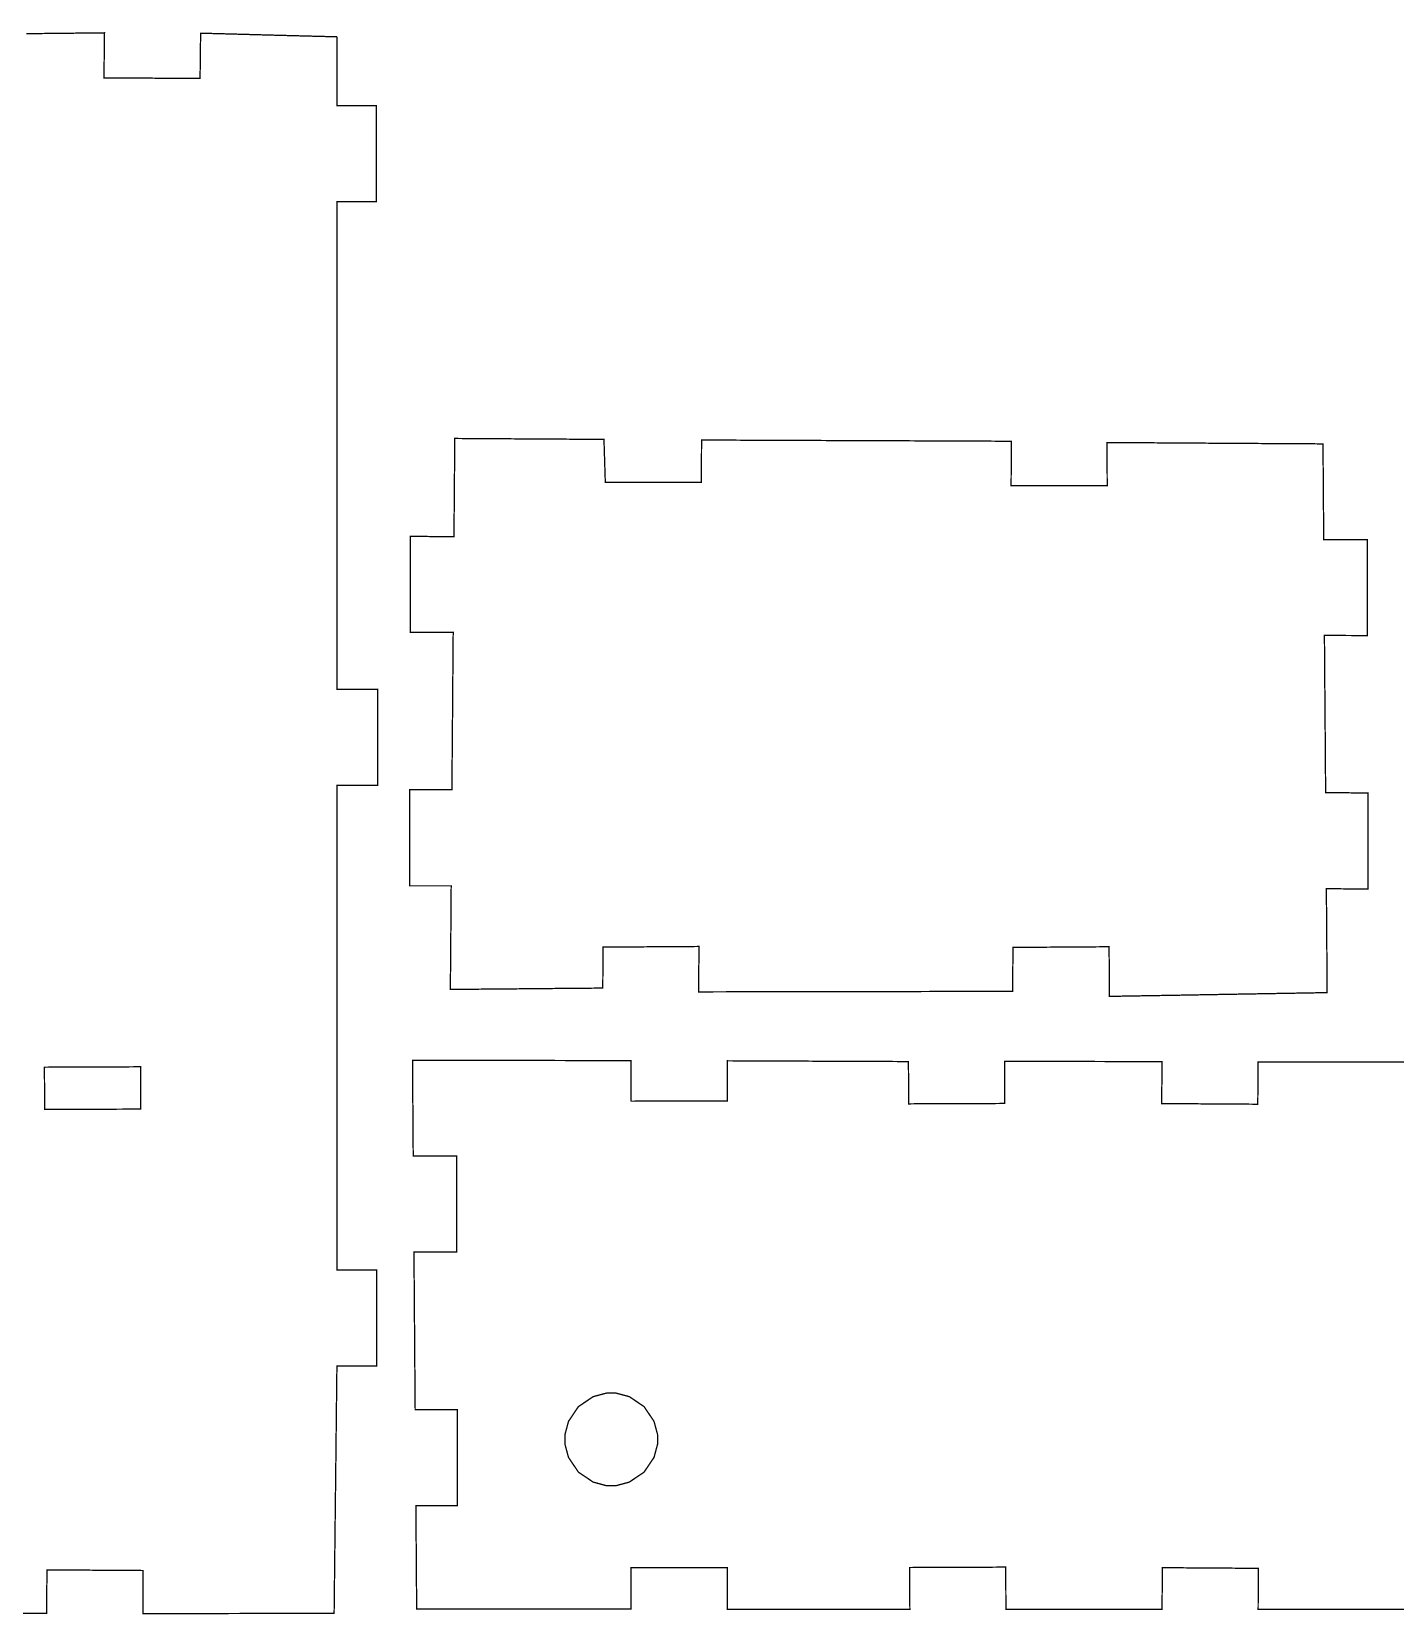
# Model space of a CAD drawing. Extents: x 0.7 to 27.4, y 1.6 to 10.2.
# Drawn here: x 4.103 to 6.86, y 6.975 to 10.175 of the extents above; entities that cross this region are included whole.
import ezdxf

# ---------------------------------------------------------------- set-up
doc = ezdxf.new("R2010")
doc.units = 0
doc.header["$MEASUREMENT"] = 0

msp = doc.modelspace()

# ---------------------------------------------------------------- linework, layer by layer
at = {"color": 0, "const_width": 0.00266}
for points in [[(4.72086, 10.1647), (4.72086, 10.1647), (4.72086, 10.143), (4.72086, 10.0951), (4.72086, 10.0472), (4.72086, 10.0254), (4.72086, 10.0254), (4.72086, 10.0254), (4.73318, 10.0254), (4.76042, 10.0254), (4.7876, 10.0254), (4.79997, 10.0254), (4.79997, 10.0254), (4.79997, 10.0254), (4.79997, 10.0171), (4.79997, 9.99511), (4.79997, 9.96403), (4.79997, 9.92839), (4.79997, 9.89274), (4.79997, 9.86165), (4.79997, 9.83963), (4.79997, 9.83128), (4.79997, 9.83128), (4.79997, 9.83128), (4.7876, 9.83128), (4.76036, 9.83128), (4.73313, 9.83128), (4.72081, 9.83128), (4.72081, 9.83128), (4.72081, 9.83128), (4.72076, 9.78896), (4.72076, 9.67725), (4.72076, 9.51932), (4.72071, 9.33826), (4.72065, 9.15728), (4.72065, 8.99935), (4.72065, 8.88764), (4.72065, 8.84526), (4.72065, 8.84526), (4.72065, 8.84526), (4.73346, 8.84526), (4.76172, 8.84526), (4.78993, 8.84526), (4.80279, 8.84526), (4.80279, 8.84526), (4.80279, 8.84526), (4.80279, 8.83697), (4.80279, 8.81494), (4.80279, 8.78386), (4.80279, 8.74821), (4.80279, 8.71257), (4.80279, 8.68147), (4.80279, 8.65944), (4.80279, 8.6511), (4.80279, 8.6511), (4.80279, 8.6511), (4.78993, 8.6511), (4.76172, 8.6511), (4.73346, 8.6511), (4.72065, 8.6511), (4.72065, 8.6511), (4.72065, 8.6511), (4.7206, 8.60906), (4.7206, 8.49804), (4.72054, 8.34115), (4.72054, 8.16124), (4.72049, 7.98133), (4.72043, 7.82443), (4.72043, 7.71343), (4.72043, 7.67133), (4.72043, 7.67133), (4.72043, 7.67133), (4.73296, 7.67133), (4.76053, 7.67133), (4.78808, 7.67133), (4.80067, 7.67133), (4.80067, 7.67133), (4.80067, 7.67133), (4.80067, 7.66303), (4.80067, 7.641), (4.80067, 7.60992), (4.80067, 7.57428), (4.80067, 7.53868), (4.80067, 7.5076), (4.80067, 7.48557), (4.80067, 7.47721), (4.80067, 7.47721), (4.80067, 7.47721), (4.78808, 7.47721), (4.76053, 7.47721), (4.73296, 7.47721), (4.72043, 7.47721), (4.72043, 7.47721), (4.72043, 7.47721), (4.72017, 7.45574), (4.71951, 7.39903), (4.71864, 7.3189), (4.71761, 7.22706), (4.71653, 7.13519), (4.71565, 7.05507), (4.715, 6.99837), (4.71479, 6.97683), (4.71479, 6.97683), (4.71479, 6.97683), (4.69814, 6.97683), (4.65435, 6.97672), (4.59244, 6.97661), (4.52149, 6.97646), (4.45053, 6.97635), (4.38861, 6.97624), (4.34483, 6.97613), (4.32824, 6.97607), (4.32824, 6.97607), (4.32824, 6.97607), (4.32829, 6.98975), (4.3284, 7.01975), (4.3285, 7.04975), (4.32861, 7.06337), (4.32861, 7.06337), (4.32861, 7.06337), (4.32026, 7.06347), (4.29824, 7.06358), (4.26714, 7.06381), (4.2315, 7.06401), (4.19586, 7.06429), (4.16476, 7.06451), (4.14274, 7.06461), (4.13444, 7.06467), (4.13444, 7.06467), (4.13444, 7.06467), (4.13428, 7.05094), (4.134, 7.02061), (4.13374, 6.99029), (4.13363, 6.97651), (4.13363, 6.97651), (4.13363, 6.97651), (4.11996, 6.97657), (4.08404, 6.97657)], [(4.09289, 10.1711), (4.15072, 10.1716), (4.20122, 10.1722), (4.23693, 10.1725), (4.25049, 10.1726), (4.25049, 10.1726)], [(4.72086, 10.1647), (4.72086, 10.1647), (4.67774, 10.1658), (4.5829, 10.1683), (4.48801, 10.1709), (4.44493, 10.172), (4.44493, 10.172), (4.44493, 10.172), (4.44476, 10.1578), (4.44439, 10.1263), (4.44401, 10.0947), (4.4439, 10.0804), (4.4439, 10.0804), (4.4439, 10.0804), (4.43554, 10.0805), (4.41351, 10.0806), (4.38243, 10.0808), (4.34679, 10.0811), (4.31114, 10.0813), (4.28006, 10.0815), (4.25803, 10.0817), (4.24972, 10.0817), (4.24972, 10.0817), (4.24972, 10.0817), (4.24983, 10.0959), (4.25011, 10.1271), (4.25032, 10.1584), (4.25049, 10.1726), (4.25049, 10.1726), (4.25049, 10.1726), (4.25201, 10.1738), (4.25201, 10.1738)], [(6.91542, 6.98514), (6.79308, 6.98514), (6.68636, 6.98514), (6.61089, 6.98514), (6.58231, 6.98514), (6.58231, 6.98514), (6.58231, 6.98514), (6.58236, 6.99804), (6.58257, 7.02647), (6.58274, 7.0549), (6.58285, 7.06776), (6.58285, 7.06776), (6.58285, 7.06776), (6.57449, 7.06787), (6.55246, 7.06799), (6.52138, 7.06819), (6.48579, 7.06842), (6.45014, 7.06868), (6.41906, 7.0689), (6.39703, 7.06901), (6.38872, 7.06907), (6.38872, 7.06907), (6.38872, 7.06907), (6.38861, 7.05599), (6.3884, 7.02713), (6.38818, 6.99826), (6.38813, 6.98514), (6.38813, 6.98514), (6.38813, 6.98514), (6.37457, 6.98519), (6.33882, 6.98519), (6.28825, 6.98519), (6.23031, 6.98519), (6.17236, 6.98519), (6.12181, 6.98519), (6.08604, 6.98519), (6.07254, 6.98519), (6.07254, 6.98519), (6.07254, 6.98519), (6.07243, 6.99849), (6.07232, 7.02772), (6.07221, 7.05697), (6.07215, 7.07021), (6.07215, 7.07021), (6.07215, 7.07021), (6.06381, 7.07021), (6.04178, 7.0701), (6.01069, 7.06999), (5.97504, 7.06982), (5.9394, 7.06972), (5.90831, 7.06961), (5.88629, 7.0695), (5.87799, 7.06944), (5.87799, 7.06944), (5.87799, 7.06944), (5.87804, 7.05632), (5.87815, 7.02735), (5.87825, 6.99837), (5.87836, 6.98519), (5.87836, 6.98519), (5.87836, 6.98519), (5.86247, 6.98519), (5.82064, 6.98519), (5.76156, 6.98519), (5.69379, 6.98519), (5.62597, 6.98519), (5.56689, 6.98519), (5.52507, 6.98519), (5.50922, 6.98519), (5.50922, 6.98519), (5.50922, 6.98519), (5.50917, 6.99837), (5.50917, 7.02724), (5.50917, 7.0561), (5.50917, 7.06922), (5.50917, 7.06922), (5.50917, 7.06922), (5.50082, 7.06922), (5.47879, 7.06922), (5.44769, 7.06922), (5.41206, 7.06917), (5.37642, 7.06912), (5.34532, 7.06912), (5.32329, 7.06912), (5.315, 7.06907), (5.315, 7.06907), (5.315, 7.06907), (5.315, 7.05599), (5.315, 7.02718), (5.315, 6.99837), (5.31506, 6.98525), (5.31506, 6.98525), (5.31506, 6.98525), (5.29639, 6.98525), (5.24729, 6.98525), (5.1779, 6.98525), (5.09831, 6.98525), (5.01872, 6.98525), (4.94933, 6.98525), (4.90022, 6.98525), (4.88162, 6.98525), (4.88162, 6.98525), (4.88162, 6.98525), (4.88151, 6.99425), (4.88135, 7.01801), (4.88108, 7.05154), (4.88081, 7.09), (4.88053, 7.12853), (4.88026, 7.16206), (4.8801, 7.18582), (4.88004, 7.19476), (4.88004, 7.19476), (4.88004, 7.19476), (4.89312, 7.19476), (4.92204, 7.19476), (4.9509, 7.19476), (4.96403, 7.19476), (4.96403, 7.19476), (4.96403, 7.19476), (4.96403, 7.20313), (4.96403, 7.22515), (4.96403, 7.25624), (4.96403, 7.29183), (4.96403, 7.32747), (4.96403, 7.35856), (4.96403, 7.38058), (4.96403, 7.38889), (4.96403, 7.38889), (4.96403, 7.38889), (4.95063, 7.38889), (4.92128, 7.38889), (4.89193, 7.38889), (4.87858, 7.38889), (4.87858, 7.38889), (4.87858, 7.38889), (4.87847, 7.40261), (4.87815, 7.43869), (4.87776, 7.48969), (4.87733, 7.54813), (4.8769, 7.60661), (4.87651, 7.65761), (4.87619, 7.69368), (4.87614, 7.70736), (4.87614, 7.70736), (4.87614, 7.70736), (4.88965, 7.70736), (4.91938, 7.70736), (4.94911, 7.70736), (4.96268, 7.70731), (4.96268, 7.70731), (4.96268, 7.70731), (4.96268, 7.71565), (4.96268, 7.73768), (4.96268, 7.76878), (4.96268, 7.80442), (4.96268, 7.84006), (4.96268, 7.87115), (4.96268, 7.89318), (4.96268, 7.90147), (4.96268, 7.90147), (4.96268, 7.90147), (4.94889, 7.90153), (4.91868, 7.90153), (4.8884, 7.90153), (4.87468, 7.90153), (4.87468, 7.90153), (4.87468, 7.90153), (4.87457, 7.90989), (4.8744, 7.93181), (4.87418, 7.96283), (4.87392, 7.99837), (4.87364, 8.03396), (4.87343, 8.065), (4.87326, 8.08692), (4.87321, 8.09521), (4.87321, 8.09521), (4.87321, 8.09521), (4.89214, 8.09521), (4.94222, 8.09511), (5.01297, 8.095), (5.09413, 8.09483), (5.17524, 8.09467), (5.24599, 8.09457), (5.29606, 8.09446), (5.31506, 8.0944), (5.31506, 8.0944), (5.31506, 8.0944), (5.31506, 8.0816), (5.31506, 8.05344), (5.31506, 8.02528), (5.31511, 8.01243), (5.31511, 8.01243), (5.31511, 8.01243), (5.3234, 8.01247), (5.34543, 8.01247), (5.37651, 8.01247), (5.41217, 8.01253), (5.44781, 8.01258), (5.47889, 8.01258), (5.50092, 8.01258), (5.50928, 8.01258), (5.50928, 8.01258), (5.50928, 8.01258), (5.50922, 8.02533), (5.50922, 8.05333), (5.50922, 8.08132), (5.50922, 8.09403), (5.50922, 8.09403), (5.50922, 8.09403), (5.52496, 8.09397), (5.56646, 8.09381), (5.62511, 8.09358), (5.69239, 8.09326), (5.75965, 8.09299), (5.81831, 8.09278), (5.85981, 8.09261), (5.8756, 8.0925), (5.8756, 8.0925), (5.8756, 8.0925), (5.8756, 8.07915), (5.87576, 8.04975), (5.87587, 8.0204), (5.87592, 8.007), (5.87592, 8.007), (5.87592, 8.007), (5.88422, 8.00706), (5.90625, 8.00717), (5.93733, 8.00726), (5.97299, 8.00738), (6.00863, 8.00754), (6.03971, 8.00765), (6.06174, 8.00776), (6.0701, 8.00776), (6.0701, 8.00776), (6.0701, 8.00776), (6.07004, 8.02111), (6.06993, 8.0504), (6.06976, 8.07969), (6.06976, 8.09299), (6.06976, 8.09299), (6.06976, 8.09299), (6.08344, 8.09299), (6.11947, 8.09293), (6.17046, 8.09283), (6.22889, 8.09272), (6.28728, 8.09261), (6.33826, 8.0925), (6.37429, 8.09244), (6.38803, 8.09239), (6.38803, 8.09239), (6.38803, 8.09239), (6.38792, 8.07915), (6.38769, 8.04997), (6.38747, 8.02083), (6.38743, 8.00754), (6.38743, 8.00754), (6.38743, 8.00754), (6.39572, 8.00749), (6.41775, 8.00738), (6.44883, 8.00717), (6.48449, 8.00689), (6.52013, 8.00667), (6.55122, 8.00646), (6.57324, 8.00635), (6.5816, 8.00624), (6.5816, 8.00624), (6.5816, 8.00624), (6.58165, 8.01964), (6.58187, 8.04899), (6.58203, 8.0784), (6.58214, 8.09174), (6.58214, 8.09174), (6.58214, 8.09174), (6.59619, 8.09174), (6.6334, 8.09174), (6.68593, 8.09169), (6.74621, 8.09158), (6.80647, 8.09153), (6.859, 8.09147), (6.89621, 8.09147)]]:
    msp.add_lwpolyline(points, dxfattribs=at)
for points in [[(6.71338, 9.34153), (6.71338, 9.34153), (6.69461, 9.34169), (6.64513, 9.34196), (6.57525, 9.34239), (6.49511, 9.34289), (6.41499, 9.34343), (6.34511, 9.34386), (6.29563, 9.34412), (6.27692, 9.34424), (6.27692, 9.34424), (6.27692, 9.34424), (6.27692, 9.33068), (6.27707, 9.30067), (6.27718, 9.27072), (6.27724, 9.25711), (6.27724, 9.25711), (6.27724, 9.25711), (6.26888, 9.25711), (6.24685, 9.25711), (6.21576, 9.25706), (6.18012, 9.25694), (6.14447, 9.25689), (6.11339, 9.25683), (6.09136, 9.25683), (6.08306, 9.25678), (6.08306, 9.25678), (6.08306, 9.25678), (6.08311, 9.27089), (6.08328, 9.30186), (6.08339, 9.33285), (6.0835, 9.3469), (6.0835, 9.3469), (6.0835, 9.3469), (6.05658, 9.347), (5.98562, 9.34733), (5.88536, 9.34771), (5.77046, 9.34814), (5.65549, 9.34858), (5.55524, 9.34896), (5.48426, 9.34928), (5.45742, 9.34933), (5.45742, 9.34933), (5.45742, 9.34933), (5.45731, 9.33604), (5.45719, 9.30669), (5.45708, 9.2774), (5.45703, 9.26406), (5.45703, 9.26406), (5.45703, 9.26406), (5.44868, 9.26406), (5.42665, 9.26406), (5.39556, 9.264), (5.35992, 9.26389), (5.32428, 9.26383), (5.29318, 9.26378), (5.27115, 9.26378), (5.26286, 9.26372), (5.26286, 9.26372), (5.26286, 9.26372), (5.26243, 9.27735), (5.2615, 9.30718), (5.26058, 9.33703), (5.26019, 9.35058), (5.26019, 9.35058), (5.26019, 9.35058), (5.24724, 9.35069), (5.21306, 9.35092), (5.16476, 9.35124), (5.10943, 9.35157), (5.05404, 9.35189), (5.00575, 9.35221), (4.97157, 9.35243), (4.95865, 9.35249), (4.95865, 9.35249), (4.95865, 9.35249), (4.95856, 9.34397), (4.95839, 9.32146), (4.95811, 9.28965), (4.95785, 9.25315), (4.95751, 9.21664), (4.95725, 9.18485), (4.95708, 9.16233), (4.95703, 9.15375), (4.95703, 9.15375), (4.95703, 9.15375), (4.94319, 9.15392), (4.91287, 9.15419), (4.88254, 9.15451), (4.86876, 9.15463), (4.86876, 9.15463), (4.86876, 9.15463), (4.86876, 9.14632), (4.86876, 9.12429), (4.86876, 9.09321), (4.86876, 9.05757), (4.86876, 9.02192), (4.86876, 8.99083), (4.86876, 8.96881), (4.86876, 8.96044), (4.86876, 8.96044), (4.86876, 8.96044), (4.88226, 8.9605), (4.91211, 8.96061), (4.94189, 8.96072), (4.95546, 8.96072), (4.95546, 8.96072), (4.95546, 8.96072), (4.95529, 8.94706), (4.95503, 8.91097), (4.95458, 8.85992), (4.95415, 8.80137), (4.95367, 8.74289), (4.95324, 8.69185), (4.95296, 8.65576), (4.95285, 8.64204), (4.95285, 8.64204), (4.95285, 8.64204), (4.93946, 8.64204), (4.9101, 8.64204), (4.88069, 8.64204), (4.86735, 8.64204), (4.86735, 8.64204), (4.86735, 8.64204), (4.86735, 8.63374), (4.86735, 8.61171), (4.86735, 8.58062), (4.86735, 8.54497), (4.86735, 8.50933), (4.86735, 8.47825), (4.86735, 8.45622), (4.86735, 8.44786), (4.86735, 8.44786), (4.86735, 8.44786), (4.88049, 8.44786), (4.90935, 8.44786), (4.93821, 8.44786), (4.95139, 8.44786), (4.95139, 8.44786), (4.95139, 8.44786), (4.95128, 8.43892), (4.95111, 8.41515), (4.95085, 8.38162), (4.95057, 8.34315), (4.95025, 8.30469), (4.94997, 8.27115), (4.94982, 8.2474), (4.94976, 8.23839), (4.94976, 8.23839), (4.94976, 8.23839), (4.96294, 8.23856), (4.99789, 8.23882), (5.04719, 8.23926), (5.10374, 8.23975), (5.16026, 8.24029), (5.20958, 8.24072), (5.24451, 8.241), (5.25776, 8.2411), (5.25776, 8.2411), (5.25776, 8.2411), (5.25782, 8.25407), (5.25797, 8.28256), (5.25808, 8.31104), (5.25819, 8.32394), (5.25819, 8.32394), (5.25819, 8.32394), (5.2665, 8.32406), (5.28851, 8.32417), (5.31961, 8.32437), (5.35525, 8.3246), (5.3909, 8.32487), (5.42199, 8.32508), (5.44401, 8.32519), (5.45236, 8.32525), (5.45236, 8.32525), (5.45236, 8.32525), (5.45215, 8.31093), (5.45176, 8.27935), (5.45139, 8.24783), (5.45122, 8.23346), (5.45122, 8.23346), (5.45122, 8.23346), (5.47846, 8.23351), (5.5504, 8.23361), (5.65201, 8.23383), (5.76861, 8.234), (5.88514, 8.23415), (5.98676, 8.23438), (6.05871, 8.23449), (6.08599, 8.23449), (6.08599, 8.23449), (6.08599, 8.23449), (6.0861, 8.24838), (6.08643, 8.27892), (6.08669, 8.30951), (6.08686, 8.32335), (6.08686, 8.32335), (6.08686, 8.32335), (6.09517, 8.32346), (6.11719, 8.32357), (6.14828, 8.32379), (6.18392, 8.324), (6.21957, 8.32428), (6.25065, 8.32449), (6.27268, 8.3246), (6.28103, 8.32465), (6.28103, 8.32465), (6.28103, 8.32465), (6.28114, 8.30903), (6.28142, 8.27453), (6.28163, 8.24001), (6.28179, 8.22433), (6.28179, 8.22433), (6.28179, 8.22433), (6.30067, 8.22467), (6.35053, 8.22553), (6.42101, 8.22672), (6.50179, 8.22814), (6.58251, 8.22954), (6.653, 8.23074), (6.70285, 8.23161), (6.72179, 8.23188), (6.72179, 8.23188), (6.72179, 8.23188), (6.72168, 8.24094), (6.72151, 8.26476), (6.72125, 8.29839), (6.72097, 8.33697), (6.72071, 8.3756), (6.72043, 8.40924), (6.72026, 8.43306), (6.72021, 8.44206), (6.72021, 8.44206), (6.72021, 8.44206), (6.73329, 8.44194), (6.76221, 8.44174), (6.79107, 8.44151), (6.80419, 8.44135), (6.80419, 8.44135), (6.80419, 8.44135), (6.80419, 8.44971), (6.80419, 8.47174), (6.80419, 8.50282), (6.80419, 8.53847), (6.80419, 8.57411), (6.80419, 8.60519), (6.80419, 8.62722), (6.80419, 8.63553), (6.80419, 8.63553), (6.80419, 8.63553), (6.79081, 8.63569), (6.76144, 8.63601), (6.73204, 8.63633), (6.71869, 8.63644), (6.71869, 8.63644), (6.71869, 8.63644), (6.71858, 8.65013), (6.71832, 8.68614), (6.71793, 8.73703), (6.7175, 8.79536), (6.71701, 8.85368), (6.71664, 8.90457), (6.71636, 8.9406), (6.71631, 8.95421), (6.71631, 8.95421), (6.71631, 8.95421), (6.72982, 8.95421), (6.75956, 8.9541), (6.78922, 8.954), (6.80279, 8.95394), (6.80279, 8.95394), (6.80279, 8.95394), (6.80279, 8.96229), (6.80279, 8.98432), (6.80279, 9.0154), (6.80279, 9.05106), (6.80279, 9.08669), (6.80279, 9.11778), (6.80279, 9.13981), (6.80279, 9.14811), (6.80279, 9.14811), (6.80279, 9.14811), (6.78901, 9.14811), (6.75879, 9.14806), (6.72857, 9.148), (6.71485, 9.14794), (6.71485, 9.14794), (6.71485, 9.14794), (6.71474, 9.15631), (6.71457, 9.17822), (6.71436, 9.20921), (6.71408, 9.24474), (6.71382, 9.28033), (6.7136, 9.31131), (6.71343, 9.33322), (6.71338, 9.34153), (6.71338, 9.34153)], [(4.12967, 7.99567), (4.12967, 7.99567), (4.12961, 8.00906), (4.1295, 8.03842), (4.12935, 8.06782), (4.12935, 8.08117), (4.12935, 8.08117), (4.12935, 8.08117), (4.13764, 8.08122), (4.15967, 8.08132), (4.19075, 8.08143), (4.2264, 8.08154), (4.26204, 8.08171), (4.29313, 8.08182), (4.31515, 8.08192), (4.32351, 8.08192), (4.32351, 8.08192), (4.32351, 8.08192), (4.32351, 8.06858), (4.32368, 8.03917), (4.32379, 8.00982), (4.32383, 7.99642), (4.32383, 7.99642), (4.32383, 7.99642), (4.31549, 7.99642), (4.29346, 7.99631), (4.26237, 7.99621), (4.22672, 7.99604), (4.19108, 7.99593), (4.16, 7.99582), (4.13797, 7.99571), (4.12967, 7.99567), (4.12967, 7.99567)], [(5.2749, 7.42225), (5.26574, 7.42225), (5.23839, 7.41493), (5.20856, 7.39486), (5.18847, 7.36501), (5.18115, 7.33768), (5.18115, 7.3285), (5.18115, 7.31939), (5.18847, 7.29204), (5.20856, 7.26226), (5.23839, 7.24214), (5.26574, 7.23475), (5.2749, 7.23475), (5.28401, 7.23475), (5.31136, 7.24214), (5.34115, 7.26226), (5.36128, 7.29204), (5.36865, 7.31939), (5.36865, 7.3285), (5.36865, 7.33768), (5.36128, 7.36501), (5.34115, 7.39486), (5.31136, 7.41493), (5.28401, 7.42225), (5.2749, 7.42225)], [(5.2749, 7.42225), (5.26574, 7.42225), (5.23839, 7.41493), (5.20856, 7.39486), (5.18847, 7.36501), (5.18115, 7.33768), (5.18115, 7.3285), (5.18115, 7.31939), (5.18847, 7.29204), (5.20856, 7.26226), (5.23839, 7.24214), (5.26574, 7.23475), (5.2749, 7.23475), (5.28401, 7.23475), (5.31136, 7.24214), (5.34115, 7.26226), (5.36128, 7.29204), (5.36865, 7.31939), (5.36865, 7.3285), (5.36865, 7.33768), (5.36128, 7.36501), (5.34115, 7.39486), (5.31136, 7.41493), (5.28401, 7.42225), (5.2749, 7.42225)], [(5.2749, 7.42225), (5.26574, 7.42225), (5.23839, 7.41493), (5.20856, 7.39486), (5.18847, 7.36501), (5.18115, 7.33768), (5.18115, 7.3285), (5.18115, 7.31939), (5.18847, 7.29204), (5.20856, 7.26226), (5.23839, 7.24214), (5.26574, 7.23475), (5.2749, 7.23475), (5.28401, 7.23475), (5.31136, 7.24214), (5.34115, 7.26226), (5.36128, 7.29204), (5.36865, 7.31939), (5.36865, 7.3285), (5.36865, 7.33768), (5.36128, 7.36501), (5.34115, 7.39486), (5.31136, 7.41493), (5.28401, 7.42225), (5.2749, 7.42225)], [(5.2749, 7.42225), (5.26574, 7.42225), (5.23839, 7.41493), (5.20856, 7.39486), (5.18847, 7.36501), (5.18115, 7.33768), (5.18115, 7.3285), (5.18115, 7.31939), (5.18847, 7.29204), (5.20856, 7.26226), (5.23839, 7.24214), (5.26574, 7.23475), (5.2749, 7.23475), (5.28401, 7.23475), (5.31136, 7.24214), (5.34115, 7.26226), (5.36128, 7.29204), (5.36865, 7.31939), (5.36865, 7.3285), (5.36865, 7.33768), (5.36128, 7.36501), (5.34115, 7.39486), (5.31136, 7.41493), (5.28401, 7.42225), (5.2749, 7.42225)], [(5.2749, 7.42225), (5.26574, 7.42225), (5.23839, 7.41493), (5.20856, 7.39486), (5.18847, 7.36501), (5.18115, 7.33768), (5.18115, 7.3285), (5.18115, 7.31939), (5.18847, 7.29204), (5.20856, 7.26226), (5.23839, 7.24214), (5.26574, 7.23475), (5.2749, 7.23475), (5.28401, 7.23475), (5.31136, 7.24214), (5.34115, 7.26226), (5.36128, 7.29204), (5.36865, 7.31939), (5.36865, 7.3285), (5.36865, 7.33768), (5.36128, 7.36501), (5.34115, 7.39486), (5.31136, 7.41493), (5.28401, 7.42225), (5.2749, 7.42225)], [(5.2749, 7.42225), (5.26574, 7.42225), (5.23839, 7.41493), (5.20856, 7.39486), (5.18847, 7.36501), (5.18115, 7.33768), (5.18115, 7.3285), (5.18115, 7.31939), (5.18847, 7.29204), (5.20856, 7.26226), (5.23839, 7.24214), (5.26574, 7.23475), (5.2749, 7.23475), (5.28401, 7.23475), (5.31136, 7.24214), (5.34115, 7.26226), (5.36128, 7.29204), (5.36865, 7.31939), (5.36865, 7.3285), (5.36865, 7.33768), (5.36128, 7.36501), (5.34115, 7.39486), (5.31136, 7.41493), (5.28401, 7.42225), (5.2749, 7.42225)], [(5.2749, 7.42225), (5.26574, 7.42225), (5.23839, 7.41493), (5.20856, 7.39486), (5.18847, 7.36501), (5.18115, 7.33768), (5.18115, 7.3285), (5.18115, 7.31939), (5.18847, 7.29204), (5.20856, 7.26226), (5.23839, 7.24214), (5.26574, 7.23475), (5.2749, 7.23475), (5.28401, 7.23475), (5.31136, 7.24214), (5.34115, 7.26226), (5.36128, 7.29204), (5.36865, 7.31939), (5.36865, 7.3285), (5.36865, 7.33768), (5.36128, 7.36501), (5.34115, 7.39486), (5.31136, 7.41493), (5.28401, 7.42225), (5.2749, 7.42225)], [(5.2749, 7.42225), (5.26574, 7.42225), (5.23839, 7.41493), (5.20856, 7.39486), (5.18847, 7.36501), (5.18115, 7.33768), (5.18115, 7.3285), (5.18115, 7.31939), (5.18847, 7.29204), (5.20856, 7.26226), (5.23839, 7.24214), (5.26574, 7.23475), (5.2749, 7.23475), (5.28401, 7.23475), (5.31136, 7.24214), (5.34115, 7.26226), (5.36128, 7.29204), (5.36865, 7.31939), (5.36865, 7.3285), (5.36865, 7.33768), (5.36128, 7.36501), (5.34115, 7.39486), (5.31136, 7.41493), (5.28401, 7.42225), (5.2749, 7.42225)], [(5.2749, 7.42225), (5.26574, 7.42225), (5.23839, 7.41493), (5.20856, 7.39486), (5.18847, 7.36501), (5.18115, 7.33768), (5.18115, 7.3285), (5.18115, 7.31939), (5.18847, 7.29204), (5.20856, 7.26226), (5.23839, 7.24214), (5.26574, 7.23475), (5.2749, 7.23475), (5.28401, 7.23475), (5.31136, 7.24214), (5.34115, 7.26226), (5.36128, 7.29204), (5.36865, 7.31939), (5.36865, 7.3285), (5.36865, 7.33768), (5.36128, 7.36501), (5.34115, 7.39486), (5.31136, 7.41493), (5.28401, 7.42225), (5.2749, 7.42225)], [(5.2749, 7.42225), (5.26574, 7.42225), (5.23839, 7.41493), (5.20856, 7.39486), (5.18847, 7.36501), (5.18115, 7.33768), (5.18115, 7.3285), (5.18115, 7.31939), (5.18847, 7.29204), (5.20856, 7.26226), (5.23839, 7.24214), (5.26574, 7.23475), (5.2749, 7.23475), (5.28401, 7.23475), (5.31136, 7.24214), (5.34115, 7.26226), (5.36128, 7.29204), (5.36865, 7.31939), (5.36865, 7.3285), (5.36865, 7.33768), (5.36128, 7.36501), (5.34115, 7.39486), (5.31136, 7.41493), (5.28401, 7.42225), (5.2749, 7.42225)], [(5.2749, 7.42225), (5.26574, 7.42225), (5.23839, 7.41493), (5.20856, 7.39486), (5.18847, 7.36501), (5.18115, 7.33768), (5.18115, 7.3285), (5.18115, 7.31939), (5.18847, 7.29204), (5.20856, 7.26226), (5.23839, 7.24214), (5.26574, 7.23475), (5.2749, 7.23475), (5.28401, 7.23475), (5.31136, 7.24214), (5.34115, 7.26226), (5.36128, 7.29204), (5.36865, 7.31939), (5.36865, 7.3285), (5.36865, 7.33768), (5.36128, 7.36501), (5.34115, 7.39486), (5.31136, 7.41493), (5.28401, 7.42225), (5.2749, 7.42225)], [(5.2749, 7.42225), (5.26574, 7.42225), (5.23839, 7.41493), (5.20856, 7.39486), (5.18847, 7.36501), (5.18115, 7.33768), (5.18115, 7.3285), (5.18115, 7.31939), (5.18847, 7.29204), (5.20856, 7.26226), (5.23839, 7.24214), (5.26574, 7.23475), (5.2749, 7.23475), (5.28401, 7.23475), (5.31136, 7.24214), (5.34115, 7.26226), (5.36128, 7.29204), (5.36865, 7.31939), (5.36865, 7.3285), (5.36865, 7.33768), (5.36128, 7.36501), (5.34115, 7.39486), (5.31136, 7.41493), (5.28401, 7.42225), (5.2749, 7.42225)], [(5.2749, 7.42225), (5.26574, 7.42225), (5.23839, 7.41493), (5.20856, 7.39486), (5.18847, 7.36501), (5.18115, 7.33768), (5.18115, 7.3285), (5.18115, 7.31939), (5.18847, 7.29204), (5.20856, 7.26226), (5.23839, 7.24214), (5.26574, 7.23475), (5.2749, 7.23475), (5.28401, 7.23475), (5.31136, 7.24214), (5.34115, 7.26226), (5.36128, 7.29204), (5.36865, 7.31939), (5.36865, 7.3285), (5.36865, 7.33768), (5.36128, 7.36501), (5.34115, 7.39486), (5.31136, 7.41493), (5.28401, 7.42225), (5.2749, 7.42225)], [(5.2749, 7.42225), (5.26574, 7.42225), (5.23839, 7.41493), (5.20856, 7.39486), (5.18847, 7.36501), (5.18115, 7.33768), (5.18115, 7.3285), (5.18115, 7.31939), (5.18847, 7.29204), (5.20856, 7.26226), (5.23839, 7.24214), (5.26574, 7.23475), (5.2749, 7.23475), (5.28401, 7.23475), (5.31136, 7.24214), (5.34115, 7.26226), (5.36128, 7.29204), (5.36865, 7.31939), (5.36865, 7.3285), (5.36865, 7.33768), (5.36128, 7.36501), (5.34115, 7.39486), (5.31136, 7.41493), (5.28401, 7.42225), (5.2749, 7.42225)], [(5.2749, 7.42225), (5.26574, 7.42225), (5.23839, 7.41493), (5.20856, 7.39486), (5.18847, 7.36501), (5.18115, 7.33768), (5.18115, 7.3285), (5.18115, 7.31939), (5.18847, 7.29204), (5.20856, 7.26226), (5.23839, 7.24214), (5.26574, 7.23475), (5.2749, 7.23475), (5.28401, 7.23475), (5.31136, 7.24214), (5.34115, 7.26226), (5.36128, 7.29204), (5.36865, 7.31939), (5.36865, 7.3285), (5.36865, 7.33768), (5.36128, 7.36501), (5.34115, 7.39486), (5.31136, 7.41493), (5.28401, 7.42225), (5.2749, 7.42225)], [(5.2749, 7.42225), (5.26574, 7.42225), (5.23839, 7.41493), (5.20856, 7.39486), (5.18847, 7.36501), (5.18115, 7.33768), (5.18115, 7.3285), (5.18115, 7.31939), (5.18847, 7.29204), (5.20856, 7.26226), (5.23839, 7.24214), (5.26574, 7.23475), (5.2749, 7.23475), (5.28401, 7.23475), (5.31136, 7.24214), (5.34115, 7.26226), (5.36128, 7.29204), (5.36865, 7.31939), (5.36865, 7.3285), (5.36865, 7.33768), (5.36128, 7.36501), (5.34115, 7.39486), (5.31136, 7.41493), (5.28401, 7.42225), (5.2749, 7.42225)], [(5.2749, 7.42225), (5.26574, 7.42225), (5.23839, 7.41493), (5.20856, 7.39486), (5.18847, 7.36501), (5.18115, 7.33768), (5.18115, 7.3285), (5.18115, 7.31939), (5.18847, 7.29204), (5.20856, 7.26226), (5.23839, 7.24214), (5.26574, 7.23475), (5.2749, 7.23475), (5.28401, 7.23475), (5.31136, 7.24214), (5.34115, 7.26226), (5.36128, 7.29204), (5.36865, 7.31939), (5.36865, 7.3285), (5.36865, 7.33768), (5.36128, 7.36501), (5.34115, 7.39486), (5.31136, 7.41493), (5.28401, 7.42225), (5.2749, 7.42225)], [(5.2749, 7.42225), (5.26574, 7.42225), (5.23839, 7.41493), (5.20856, 7.39486), (5.18847, 7.36501), (5.18115, 7.33768), (5.18115, 7.3285), (5.18115, 7.31939), (5.18847, 7.29204), (5.20856, 7.26226), (5.23839, 7.24214), (5.26574, 7.23475), (5.2749, 7.23475), (5.28401, 7.23475), (5.31136, 7.24214), (5.34115, 7.26226), (5.36128, 7.29204), (5.36865, 7.31939), (5.36865, 7.3285), (5.36865, 7.33768), (5.36128, 7.36501), (5.34115, 7.39486), (5.31136, 7.41493), (5.28401, 7.42225), (5.2749, 7.42225)], [(5.2749, 7.42225), (5.26574, 7.42225), (5.23839, 7.41493), (5.20856, 7.39486), (5.18847, 7.36501), (5.18115, 7.33768), (5.18115, 7.3285), (5.18115, 7.31939), (5.18847, 7.29204), (5.20856, 7.26226), (5.23839, 7.24214), (5.26574, 7.23475), (5.2749, 7.23475), (5.28401, 7.23475), (5.31136, 7.24214), (5.34115, 7.26226), (5.36128, 7.29204), (5.36865, 7.31939), (5.36865, 7.3285), (5.36865, 7.33768), (5.36128, 7.36501), (5.34115, 7.39486), (5.31136, 7.41493), (5.28401, 7.42225), (5.2749, 7.42225)], [(5.2749, 7.42225), (5.26574, 7.42225), (5.23839, 7.41493), (5.20856, 7.39486), (5.18847, 7.36501), (5.18115, 7.33768), (5.18115, 7.3285), (5.18115, 7.31939), (5.18847, 7.29204), (5.20856, 7.26226), (5.23839, 7.24214), (5.26574, 7.23475), (5.2749, 7.23475), (5.28401, 7.23475), (5.31136, 7.24214), (5.34115, 7.26226), (5.36128, 7.29204), (5.36865, 7.31939), (5.36865, 7.3285), (5.36865, 7.33768), (5.36128, 7.36501), (5.34115, 7.39486), (5.31136, 7.41493), (5.28401, 7.42225), (5.2749, 7.42225)], [(5.2749, 7.42225), (5.26574, 7.42225), (5.23839, 7.41493), (5.20856, 7.39486), (5.18847, 7.36501), (5.18115, 7.33768), (5.18115, 7.3285), (5.18115, 7.31939), (5.18847, 7.29204), (5.20856, 7.26226), (5.23839, 7.24214), (5.26574, 7.23475), (5.2749, 7.23475), (5.28401, 7.23475), (5.31136, 7.24214), (5.34115, 7.26226), (5.36128, 7.29204), (5.36865, 7.31939), (5.36865, 7.3285), (5.36865, 7.33768), (5.36128, 7.36501), (5.34115, 7.39486), (5.31136, 7.41493), (5.28401, 7.42225), (5.2749, 7.42225)]]:
    msp.add_lwpolyline(points, close=True, dxfattribs=at)

doc.saveas('drawing.dxf')
